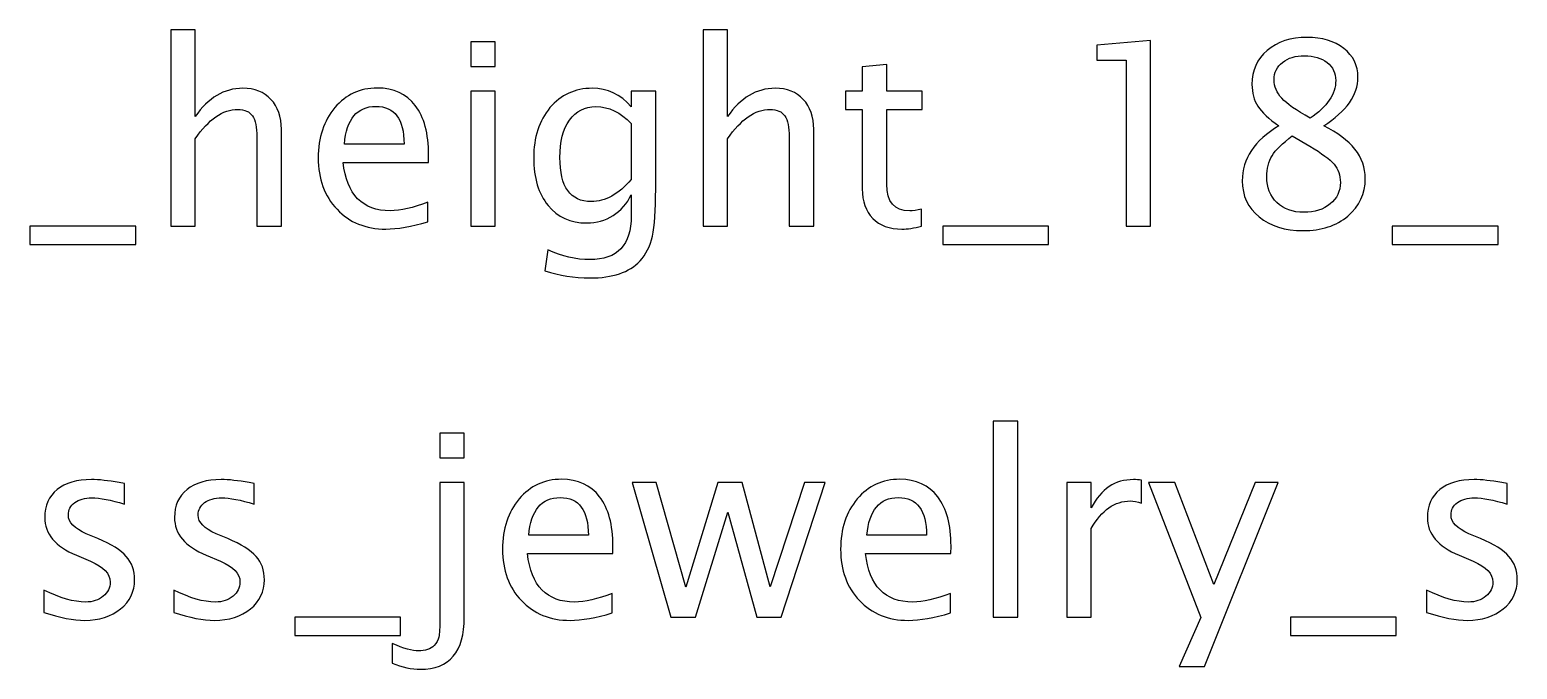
# Model space of a CAD drawing. Header units: centimetres. Extents: x -29.5 to 29.3, y -24.7 to 29.8.
# Drawn here: x -12.499 to -7.553, y 13.197 to 15.323 of the extents above; entities that cross this region are included whole.
import ezdxf

# ---------------------------------------------------------------- set-up
doc = ezdxf.new("R2010")
doc.units = ezdxf.units.CM
doc.header["$MEASUREMENT"] = 0
doc.layers.add('Layer 1', color=7, linetype='Continuous')

msp = doc.modelspace()

# ---------------------------------------------------------------- linework, layer by layer
at = {"layer": 'Layer 1'}
for points, knots in [([(-12.02951, 14.67044), (-12.02951, 14.67044), (-12.02951, 15.32322), (-12.02951, 15.32322), (-12.02951, 15.32322), (-12.02951, 15.32322), (-11.94823, 15.32322), (-11.94823, 15.32322), (-11.94823, 15.32322), (-11.94823, 15.32322), (-11.94823, 15.03437), (-11.94823, 15.03437), (-11.94823, 15.03437), (-11.90519, 15.09716), (-11.85241, 15.12849), (-11.79004, 15.12849), (-11.79004, 15.12849), (-11.75081, 15.12849), (-11.71963, 15.11621), (-11.69663, 15.09152), (-11.69663, 15.09152), (-11.67363, 15.06696), (-11.66205, 15.0338), (-11.66205, 14.99232), (-11.66205, 14.99232), (-11.66205, 14.99232), (-11.66205, 14.67044), (-11.66205, 14.67044), (-11.66205, 14.67044), (-11.66205, 14.67044), (-11.74334, 14.67044), (-11.74334, 14.67044), (-11.74334, 14.67044), (-11.74334, 14.67044), (-11.74334, 14.96579), (-11.74334, 14.96579), (-11.74334, 14.96579), (-11.74334, 14.99909), (-11.74827, 15.0228), (-11.75801, 15.03691), (-11.75801, 15.03691), (-11.76789, 15.05116), (-11.78412, 15.05821), (-11.80684, 15.05821), (-11.80684, 15.05821), (-11.85679, 15.05821), (-11.90392, 15.02562), (-11.94823, 14.96042), (-11.94823, 14.96042), (-11.94823, 14.96042), (-11.94823, 14.67044), (-11.94823, 14.67044), (-11.94823, 14.67044), (-11.94823, 14.67044), (-12.02951, 14.67044), (-12.02951, 14.67044)], [0, 0, 0, 0, 0.0666667, 0.0666667, 0.0666667, 0.0666667, 0.1333333, 0.1333333, 0.1333333, 0.1333333, 0.2, 0.2, 0.2, 0.2, 0.2666667, 0.2666667, 0.2666667, 0.2666667, 0.3333333, 0.3333333, 0.3333333, 0.3333333, 0.4, 0.4, 0.4, 0.4, 0.4666667, 0.4666667, 0.4666667, 0.4666667, 0.5333333, 0.5333333, 0.5333333, 0.5333333, 0.6, 0.6, 0.6, 0.6, 0.6666667, 0.6666667, 0.6666667, 0.6666667, 0.7333333, 0.7333333, 0.7333333, 0.7333333, 0.8, 0.8, 0.8, 0.8, 0.8666667, 0.8666667, 0.8666667, 0.8666667, 1, 1, 1, 1]), ([(-11.03227, 15.2013), (-11.03227, 15.2013), (-11.03227, 15.28258), (-11.03227, 15.28258), (-11.03227, 15.28258), (-11.03227, 15.28258), (-10.95099, 15.28258), (-10.95099, 15.28258), (-10.95099, 15.28258), (-10.95099, 15.28258), (-10.95099, 15.2013), (-10.95099, 15.2013), (-10.95099, 15.2013), (-10.95099, 15.2013), (-11.03227, 15.2013), (-11.03227, 15.2013)], [0, 0, 0, 0, 0.2, 0.2, 0.2, 0.2, 0.4, 0.4, 0.4, 0.4, 0.6, 0.6, 0.6, 0.6, 1, 1, 1, 1]), ([(-10.25968, 14.67044), (-10.25968, 14.67044), (-10.25968, 15.32322), (-10.25968, 15.32322), (-10.25968, 15.32322), (-10.25968, 15.32322), (-10.1784, 15.32322), (-10.1784, 15.32322), (-10.1784, 15.32322), (-10.1784, 15.32322), (-10.1784, 15.03437), (-10.1784, 15.03437), (-10.1784, 15.03437), (-10.13536, 15.09716), (-10.08258, 15.12849), (-10.02021, 15.12849), (-10.02021, 15.12849), (-9.98098, 15.12849), (-9.9498, 15.11621), (-9.9268, 15.09152), (-9.9268, 15.09152), (-9.9038, 15.06696), (-9.89222, 15.0338), (-9.89222, 14.99232), (-9.89222, 14.99232), (-9.89222, 14.99232), (-9.89222, 14.67044), (-9.89222, 14.67044), (-9.89222, 14.67044), (-9.89222, 14.67044), (-9.97351, 14.67044), (-9.97351, 14.67044), (-9.97351, 14.67044), (-9.97351, 14.67044), (-9.97351, 14.96579), (-9.97351, 14.96579), (-9.97351, 14.96579), (-9.97351, 14.99909), (-9.97844, 15.0228), (-9.98818, 15.03691), (-9.98818, 15.03691), (-9.99806, 15.05116), (-10.01429, 15.05821), (-10.03701, 15.05821), (-10.03701, 15.05821), (-10.08696, 15.05821), (-10.13409, 15.02562), (-10.1784, 14.96042), (-10.1784, 14.96042), (-10.1784, 14.96042), (-10.1784, 14.67044), (-10.1784, 14.67044), (-10.1784, 14.67044), (-10.1784, 14.67044), (-10.25968, 14.67044), (-10.25968, 14.67044)], [0, 0, 0, 0, 0.0666667, 0.0666667, 0.0666667, 0.0666667, 0.1333333, 0.1333333, 0.1333333, 0.1333333, 0.2, 0.2, 0.2, 0.2, 0.2666667, 0.2666667, 0.2666667, 0.2666667, 0.3333333, 0.3333333, 0.3333333, 0.3333333, 0.4, 0.4, 0.4, 0.4, 0.4666667, 0.4666667, 0.4666667, 0.4666667, 0.5333333, 0.5333333, 0.5333333, 0.5333333, 0.6, 0.6, 0.6, 0.6, 0.6666667, 0.6666667, 0.6666667, 0.6666667, 0.7333333, 0.7333333, 0.7333333, 0.7333333, 0.8, 0.8, 0.8, 0.8, 0.8666667, 0.8666667, 0.8666667, 0.8666667, 1, 1, 1, 1]), ([(-8.85364, 14.67044), (-8.85364, 14.67044), (-8.85364, 15.22162), (-8.85364, 15.22162), (-8.85364, 15.22162), (-8.85364, 15.22162), (-8.95101, 15.22162), (-8.95101, 15.22162), (-8.95101, 15.22162), (-8.95101, 15.22162), (-8.95101, 15.27242), (-8.95101, 15.27242), (-8.95101, 15.27242), (-8.95101, 15.27242), (-8.77236, 15.28766), (-8.77236, 15.28766), (-8.77236, 15.28766), (-8.77236, 15.28766), (-8.77236, 14.67044), (-8.77236, 14.67044), (-8.77236, 14.67044), (-8.77236, 14.67044), (-8.85364, 14.67044), (-8.85364, 14.67044)], [0, 0, 0, 0, 0.1428571, 0.1428571, 0.1428571, 0.1428571, 0.2857143, 0.2857143, 0.2857143, 0.2857143, 0.4285714, 0.4285714, 0.4285714, 0.4285714, 0.5714286, 0.5714286, 0.5714286, 0.5714286, 0.7142857, 0.7142857, 0.7142857, 0.7142857, 1, 1, 1, 1]), ([(-8.34536, 15.0036), (-8.37894, 15.02703), (-8.40237, 15.04876), (-8.41549, 15.06894), (-8.41549, 15.06894), (-8.42861, 15.08898), (-8.4351, 15.11325), (-8.4351, 15.14161), (-8.4351, 15.14161), (-8.4351, 15.1879), (-8.41817, 15.22557), (-8.38444, 15.2545), (-8.38444, 15.2545), (-8.35058, 15.28343), (-8.30641, 15.29782), (-8.25194, 15.29782), (-8.25194, 15.29782), (-8.2017, 15.29782), (-8.16092, 15.28555), (-8.12974, 15.26099), (-8.12974, 15.26099), (-8.09855, 15.23658), (-8.08289, 15.20469), (-8.08289, 15.1656), (-8.08289, 15.1656), (-8.08289, 15.10633), (-8.12085, 15.05229), (-8.19662, 15.0036), (-8.19662, 15.0036), (-8.10448, 14.95845), (-8.05833, 14.90017), (-8.05833, 14.82877), (-8.05833, 14.82877), (-8.05833, 14.77783), (-8.07767, 14.7362), (-8.11619, 14.70374), (-8.11619, 14.70374), (-8.15471, 14.67143), (-8.20424, 14.6552), (-8.26492, 14.6552), (-8.26492, 14.6552), (-8.32546, 14.6552), (-8.37428, 14.67044), (-8.41154, 14.70092), (-8.41154, 14.70092), (-8.44865, 14.73126), (-8.46728, 14.77133), (-8.46728, 14.82087), (-8.46728, 14.82087), (-8.46728, 14.89424), (-8.42664, 14.95506), (-8.34536, 15.0036)], [0, 0, 0, 0, 0.0714286, 0.0714286, 0.0714286, 0.0714286, 0.1428571, 0.1428571, 0.1428571, 0.1428571, 0.2142857, 0.2142857, 0.2142857, 0.2142857, 0.2857143, 0.2857143, 0.2857143, 0.2857143, 0.3571429, 0.3571429, 0.3571429, 0.3571429, 0.4285714, 0.4285714, 0.4285714, 0.4285714, 0.5, 0.5, 0.5, 0.5, 0.5714286, 0.5714286, 0.5714286, 0.5714286, 0.6428571, 0.6428571, 0.6428571, 0.6428571, 0.7142857, 0.7142857, 0.7142857, 0.7142857, 0.7857143, 0.7857143, 0.7857143, 0.7857143, 0.8571429, 0.8571429, 0.8571429, 0.8571429, 1, 1, 1, 1]), ([(-8.24206, 15.02915), (-8.18505, 15.06682), (-8.15655, 15.10859), (-8.15655, 15.15474), (-8.15655, 15.15474), (-8.15655, 15.17943), (-8.16614, 15.19919), (-8.18519, 15.21428), (-8.18519, 15.21428), (-8.20439, 15.22938), (-8.22936, 15.23686), (-8.26027, 15.23686), (-8.26027, 15.23686), (-8.29018, 15.23686), (-8.31459, 15.22952), (-8.33336, 15.21471), (-8.33336, 15.21471), (-8.35213, 15.19989), (-8.36144, 15.18084), (-8.36144, 15.15728), (-8.36144, 15.15728), (-8.36144, 15.13442), (-8.35298, 15.11381), (-8.33604, 15.09547), (-8.33604, 15.09547), (-8.31911, 15.07726), (-8.28778, 15.05511), (-8.24206, 15.02915)], [0, 0, 0, 0, 0.125, 0.125, 0.125, 0.125, 0.25, 0.25, 0.25, 0.25, 0.375, 0.375, 0.375, 0.375, 0.5, 0.5, 0.5, 0.5, 0.625, 0.625, 0.625, 0.625, 0.75, 0.75, 0.75, 0.75, 1, 1, 1, 1]), ([(-9.53352, 14.67058), (-9.55864, 14.66367), (-9.58051, 14.66028), (-9.59899, 14.66028), (-9.59899, 14.66028), (-9.64048, 14.66028), (-9.6728, 14.67213), (-9.69594, 14.69584), (-9.69594, 14.69584), (-9.71922, 14.71955), (-9.73079, 14.75243), (-9.73079, 14.79462), (-9.73079, 14.79462), (-9.73079, 14.79462), (-9.73079, 15.05821), (-9.73079, 15.05821), (-9.73079, 15.05821), (-9.73079, 15.05821), (-9.78696, 15.05821), (-9.78696, 15.05821), (-9.78696, 15.05821), (-9.78696, 15.05821), (-9.78696, 15.11918), (-9.78696, 15.11918), (-9.78696, 15.11918), (-9.78696, 15.11918), (-9.73079, 15.11918), (-9.73079, 15.11918), (-9.73079, 15.11918), (-9.73079, 15.11918), (-9.73079, 15.20031), (-9.73079, 15.20031), (-9.73079, 15.20031), (-9.73079, 15.20031), (-9.64951, 15.20808), (-9.64951, 15.20808), (-9.64951, 15.20808), (-9.64951, 15.20808), (-9.64951, 15.11918), (-9.64951, 15.11918), (-9.64951, 15.11918), (-9.64951, 15.11918), (-9.53183, 15.11918), (-9.53183, 15.11918), (-9.53183, 15.11918), (-9.53183, 15.11918), (-9.53183, 15.05821), (-9.53183, 15.05821), (-9.53183, 15.05821), (-9.53183, 15.05821), (-9.64951, 15.05821), (-9.64951, 15.05821), (-9.64951, 15.05821), (-9.64951, 15.05821), (-9.64951, 14.80929), (-9.64951, 14.80929), (-9.64951, 14.80929), (-9.64951, 14.75059), (-9.62397, 14.72124), (-9.57303, 14.72124), (-9.57303, 14.72124), (-9.56216, 14.72124), (-9.54904, 14.72307), (-9.53352, 14.7266), (-9.53352, 14.7266), (-9.53352, 14.7266), (-9.53352, 14.67058), (-9.53352, 14.67058)], [0, 0, 0, 0, 0.0555556, 0.0555556, 0.0555556, 0.0555556, 0.1111111, 0.1111111, 0.1111111, 0.1111111, 0.1666667, 0.1666667, 0.1666667, 0.1666667, 0.2222222, 0.2222222, 0.2222222, 0.2222222, 0.2777778, 0.2777778, 0.2777778, 0.2777778, 0.3333333, 0.3333333, 0.3333333, 0.3333333, 0.3888889, 0.3888889, 0.3888889, 0.3888889, 0.4444444, 0.4444444, 0.4444444, 0.4444444, 0.5, 0.5, 0.5, 0.5, 0.5555556, 0.5555556, 0.5555556, 0.5555556, 0.6111111, 0.6111111, 0.6111111, 0.6111111, 0.6666667, 0.6666667, 0.6666667, 0.6666667, 0.7222222, 0.7222222, 0.7222222, 0.7222222, 0.7777778, 0.7777778, 0.7777778, 0.7777778, 0.8333333, 0.8333333, 0.8333333, 0.8333333, 0.8888889, 0.8888889, 0.8888889, 0.8888889, 1, 1, 1, 1]), ([(-11.17466, 14.68483), (-11.22927, 14.66846), (-11.27597, 14.66028), (-11.31492, 14.66028), (-11.31492, 14.66028), (-11.38138, 14.66028), (-11.43543, 14.68229), (-11.47706, 14.72618), (-11.47706, 14.72618), (-11.51869, 14.77006), (-11.53957, 14.82693), (-11.53957, 14.89692), (-11.53957, 14.89692), (-11.53957, 14.9648), (-11.52123, 15.02054), (-11.4844, 15.06414), (-11.4844, 15.06414), (-11.44757, 15.1076), (-11.40043, 15.12934), (-11.343, 15.12934), (-11.343, 15.12934), (-11.28867, 15.12934), (-11.24662, 15.11), (-11.21699, 15.07134), (-11.21699, 15.07134), (-11.18736, 15.03267), (-11.17254, 14.97792), (-11.17254, 14.90694), (-11.17254, 14.90694), (-11.17254, 14.90694), (-11.17296, 14.88211), (-11.17296, 14.88211), (-11.17296, 14.88211), (-11.17296, 14.88211), (-11.4566, 14.88211), (-11.4566, 14.88211), (-11.4566, 14.88211), (-11.44474, 14.77486), (-11.39239, 14.72124), (-11.29968, 14.72124), (-11.29968, 14.72124), (-11.26567, 14.72124), (-11.22404, 14.73084), (-11.17466, 14.75003), (-11.17466, 14.75003), (-11.17466, 14.75003), (-11.17466, 14.68483), (-11.17466, 14.68483)], [0, 0, 0, 0, 0.0769231, 0.0769231, 0.0769231, 0.0769231, 0.1538462, 0.1538462, 0.1538462, 0.1538462, 0.2307692, 0.2307692, 0.2307692, 0.2307692, 0.3076923, 0.3076923, 0.3076923, 0.3076923, 0.3846154, 0.3846154, 0.3846154, 0.3846154, 0.4615385, 0.4615385, 0.4615385, 0.4615385, 0.5384615, 0.5384615, 0.5384615, 0.5384615, 0.6153846, 0.6153846, 0.6153846, 0.6153846, 0.6923077, 0.6923077, 0.6923077, 0.6923077, 0.7692308, 0.7692308, 0.7692308, 0.7692308, 0.8461538, 0.8461538, 0.8461538, 0.8461538, 1, 1, 1, 1]), ([(-11.03227, 14.67044), (-11.03227, 14.67044), (-11.03227, 15.11918), (-11.03227, 15.11918), (-11.03227, 15.11918), (-11.03227, 15.11918), (-10.95099, 15.11918), (-10.95099, 15.11918), (-10.95099, 15.11918), (-10.95099, 15.11918), (-10.95099, 14.67044), (-10.95099, 14.67044), (-10.95099, 14.67044), (-10.95099, 14.67044), (-11.03227, 14.67044), (-11.03227, 14.67044)], [0, 0, 0, 0, 0.2, 0.2, 0.2, 0.2, 0.4, 0.4, 0.4, 0.4, 0.6, 0.6, 0.6, 0.6, 1, 1, 1, 1]), ([(-10.78589, 14.52143), (-10.78589, 14.52143), (-10.77629, 14.5917), (-10.77629, 14.5917), (-10.77629, 14.5917), (-10.72916, 14.56969), (-10.68245, 14.55868), (-10.63631, 14.55868), (-10.63631, 14.55868), (-10.54473, 14.55868), (-10.49887, 14.60722), (-10.49887, 14.70417), (-10.49887, 14.70417), (-10.49887, 14.70417), (-10.49887, 14.77472), (-10.49887, 14.77472), (-10.49887, 14.77472), (-10.51298, 14.74495), (-10.53301, 14.72195), (-10.55912, 14.70544), (-10.55912, 14.70544), (-10.58523, 14.68893), (-10.61429, 14.6806), (-10.64633, 14.6806), (-10.64633, 14.6806), (-10.70065, 14.6806), (-10.74369, 14.70007), (-10.77544, 14.73902), (-10.77544, 14.73902), (-10.80719, 14.77797), (-10.82314, 14.83074), (-10.82314, 14.89735), (-10.82314, 14.89735), (-10.82314, 14.9655), (-10.80508, 15.0211), (-10.76895, 15.06414), (-10.76895, 15.06414), (-10.73269, 15.10704), (-10.68598, 15.12849), (-10.62855, 15.12849), (-10.62855, 15.12849), (-10.57831, 15.12849), (-10.53499, 15.10817), (-10.49887, 15.06739), (-10.49887, 15.06739), (-10.49887, 15.06739), (-10.49887, 15.11918), (-10.49887, 15.11918), (-10.49887, 15.11918), (-10.49887, 15.11918), (-10.41758, 15.11918), (-10.41758, 15.11918), (-10.41758, 15.11918), (-10.41758, 15.11918), (-10.41758, 14.79292), (-10.41758, 14.79292), (-10.41758, 14.79292), (-10.41758, 14.72279), (-10.42125, 14.67086), (-10.42859, 14.63714), (-10.42859, 14.63714), (-10.43579, 14.60341), (-10.44962, 14.57575), (-10.46966, 14.55431), (-10.46966, 14.55431), (-10.50522, 14.51663), (-10.56081, 14.49772), (-10.63631, 14.49772), (-10.63631, 14.49772), (-10.6881, 14.49772), (-10.73791, 14.50562), (-10.78589, 14.52143)], [0, 0, 0, 0, 0.0526316, 0.0526316, 0.0526316, 0.0526316, 0.1052632, 0.1052632, 0.1052632, 0.1052632, 0.1578947, 0.1578947, 0.1578947, 0.1578947, 0.2105263, 0.2105263, 0.2105263, 0.2105263, 0.2631579, 0.2631579, 0.2631579, 0.2631579, 0.3157895, 0.3157895, 0.3157895, 0.3157895, 0.3684211, 0.3684211, 0.3684211, 0.3684211, 0.4210526, 0.4210526, 0.4210526, 0.4210526, 0.4736842, 0.4736842, 0.4736842, 0.4736842, 0.5263158, 0.5263158, 0.5263158, 0.5263158, 0.5789474, 0.5789474, 0.5789474, 0.5789474, 0.6315789, 0.6315789, 0.6315789, 0.6315789, 0.6842105, 0.6842105, 0.6842105, 0.6842105, 0.7368421, 0.7368421, 0.7368421, 0.7368421, 0.7894737, 0.7894737, 0.7894737, 0.7894737, 0.8421053, 0.8421053, 0.8421053, 0.8421053, 0.8947368, 0.8947368, 0.8947368, 0.8947368, 1, 1, 1, 1]), ([(-11.45236, 14.94307), (-11.45236, 14.94307), (-11.25424, 14.94307), (-11.25424, 14.94307), (-11.25424, 14.94307), (-11.25424, 15.02661), (-11.28543, 15.06837), (-11.34766, 15.06837), (-11.34766, 15.06837), (-11.41031, 15.06837), (-11.44517, 15.02661), (-11.45236, 14.94307)], [0, 0, 0, 0, 0.25, 0.25, 0.25, 0.25, 0.5, 0.5, 0.5, 0.5, 1, 1, 1, 1]), ([(-10.49887, 14.82566), (-10.49887, 14.82566), (-10.49887, 15.01179), (-10.49887, 15.01179), (-10.49887, 15.01179), (-10.53471, 15.0489), (-10.5738, 15.06753), (-10.61599, 15.06753), (-10.61599, 15.06753), (-10.65352, 15.06753), (-10.68287, 15.05257), (-10.70404, 15.02251), (-10.70404, 15.02251), (-10.72535, 14.9926), (-10.73593, 14.95097), (-10.73593, 14.89791), (-10.73593, 14.89791), (-10.73593, 14.8004), (-10.70136, 14.75172), (-10.63207, 14.75172), (-10.63207, 14.75172), (-10.58494, 14.75172), (-10.54049, 14.77641), (-10.49887, 14.82566)], [0, 0, 0, 0, 0.1428571, 0.1428571, 0.1428571, 0.1428571, 0.2857143, 0.2857143, 0.2857143, 0.2857143, 0.4285714, 0.4285714, 0.4285714, 0.4285714, 0.5714286, 0.5714286, 0.5714286, 0.5714286, 0.7142857, 0.7142857, 0.7142857, 0.7142857, 1, 1, 1, 1]), ([(-8.30105, 14.97058), (-8.33407, 14.94518), (-8.3565, 14.92303), (-8.36836, 14.90412), (-8.36836, 14.90412), (-8.38007, 14.88521), (-8.386, 14.86179), (-8.386, 14.83357), (-8.386, 14.83357), (-8.386, 14.79857), (-8.37471, 14.77021), (-8.35199, 14.74862), (-8.35199, 14.74862), (-8.32927, 14.72703), (-8.29949, 14.71616), (-8.26238, 14.71616), (-8.26238, 14.71616), (-8.22668, 14.71616), (-8.19761, 14.72533), (-8.17518, 14.74382), (-8.17518, 14.74382), (-8.1526, 14.7623), (-8.14131, 14.78629), (-8.14131, 14.81579), (-8.14131, 14.81579), (-8.14131, 14.83949), (-8.14822, 14.85967), (-8.16219, 14.87604), (-8.16219, 14.87604), (-8.17616, 14.89241), (-8.20312, 14.91245), (-8.24305, 14.93615), (-8.24305, 14.93615), (-8.24305, 14.93615), (-8.30105, 14.97058), (-8.30105, 14.97058)], [0, 0, 0, 0, 0.1, 0.1, 0.1, 0.1, 0.2, 0.2, 0.2, 0.2, 0.3, 0.3, 0.3, 0.3, 0.4, 0.4, 0.4, 0.4, 0.5, 0.5, 0.5, 0.5, 0.6, 0.6, 0.6, 0.6, 0.7, 0.7, 0.7, 0.7, 0.8, 0.8, 0.8, 0.8, 1, 1, 1, 1]), ([(-12.49857, 14.60948), (-12.49857, 14.60948), (-12.49857, 14.67044), (-12.49857, 14.67044), (-12.49857, 14.67044), (-12.49857, 14.67044), (-12.14636, 14.67044), (-12.14636, 14.67044), (-12.14636, 14.67044), (-12.14636, 14.67044), (-12.14636, 14.60948), (-12.14636, 14.60948), (-12.14636, 14.60948), (-12.14636, 14.60948), (-12.49857, 14.60948), (-12.49857, 14.60948)], [0, 0, 0, 0, 0.2, 0.2, 0.2, 0.2, 0.4, 0.4, 0.4, 0.4, 0.6, 0.6, 0.6, 0.6, 1, 1, 1, 1]), ([(-9.46325, 14.60948), (-9.46325, 14.60948), (-9.46325, 14.67044), (-9.46325, 14.67044), (-9.46325, 14.67044), (-9.46325, 14.67044), (-9.11104, 14.67044), (-9.11104, 14.67044), (-9.11104, 14.67044), (-9.11104, 14.67044), (-9.11104, 14.60948), (-9.11104, 14.60948), (-9.11104, 14.60948), (-9.11104, 14.60948), (-9.46325, 14.60948), (-9.46325, 14.60948)], [0, 0, 0, 0, 0.2, 0.2, 0.2, 0.2, 0.4, 0.4, 0.4, 0.4, 0.6, 0.6, 0.6, 0.6, 1, 1, 1, 1]), ([(-7.96915, 14.60948), (-7.96915, 14.60948), (-7.96915, 14.67044), (-7.96915, 14.67044), (-7.96915, 14.67044), (-7.96915, 14.67044), (-7.61694, 14.67044), (-7.61694, 14.67044), (-7.61694, 14.67044), (-7.61694, 14.67044), (-7.61694, 14.60948), (-7.61694, 14.60948), (-7.61694, 14.60948), (-7.61694, 14.60948), (-7.96915, 14.60948), (-7.96915, 14.60948)], [0, 0, 0, 0, 0.2, 0.2, 0.2, 0.2, 0.4, 0.4, 0.4, 0.4, 0.6, 0.6, 0.6, 0.6, 1, 1, 1, 1]), ([(-9.29533, 13.3694), (-9.29533, 13.3694), (-9.29533, 14.02218), (-9.29533, 14.02218), (-9.29533, 14.02218), (-9.29533, 14.02218), (-9.21405, 14.02218), (-9.21405, 14.02218), (-9.21405, 14.02218), (-9.21405, 14.02218), (-9.21405, 13.3694), (-9.21405, 13.3694), (-9.21405, 13.3694), (-9.21405, 13.3694), (-9.29533, 13.3694), (-9.29533, 13.3694)], [0, 0, 0, 0, 0.2, 0.2, 0.2, 0.2, 0.4, 0.4, 0.4, 0.4, 0.6, 0.6, 0.6, 0.6, 1, 1, 1, 1]), ([(-11.13515, 13.90026), (-11.13515, 13.90026), (-11.13515, 13.98154), (-11.13515, 13.98154), (-11.13515, 13.98154), (-11.13515, 13.98154), (-11.05387, 13.98154), (-11.05387, 13.98154), (-11.05387, 13.98154), (-11.05387, 13.98154), (-11.05387, 13.90026), (-11.05387, 13.90026), (-11.05387, 13.90026), (-11.05387, 13.90026), (-11.13515, 13.90026), (-11.13515, 13.90026)], [0, 0, 0, 0, 0.2, 0.2, 0.2, 0.2, 0.4, 0.4, 0.4, 0.4, 0.6, 0.6, 0.6, 0.6, 1, 1, 1, 1]), ([(-12.45145, 13.38549), (-12.45145, 13.38549), (-12.45145, 13.45999), (-12.45145, 13.45999), (-12.45145, 13.45999), (-12.39825, 13.43346), (-12.3521, 13.4202), (-12.31273, 13.4202), (-12.31273, 13.4202), (-12.28931, 13.4202), (-12.26984, 13.42655), (-12.25445, 13.43925), (-12.25445, 13.43925), (-12.23907, 13.45181), (-12.23131, 13.46761), (-12.23131, 13.48666), (-12.23131, 13.48666), (-12.23131, 13.51446), (-12.2529, 13.53746), (-12.29608, 13.55567), (-12.29608, 13.55567), (-12.29608, 13.55567), (-12.34364, 13.57585), (-12.34364, 13.57585), (-12.34364, 13.57585), (-12.41377, 13.60492), (-12.44891, 13.64697), (-12.44891, 13.70158), (-12.44891, 13.70158), (-12.44891, 13.74066), (-12.43508, 13.77143), (-12.40742, 13.79386), (-12.40742, 13.79386), (-12.37976, 13.8163), (-12.3418, 13.82745), (-12.29368, 13.82745), (-12.29368, 13.82745), (-12.26871, 13.82745), (-12.23766, 13.82406), (-12.20083, 13.81715), (-12.20083, 13.81715), (-12.20083, 13.81715), (-12.1839, 13.8139), (-12.1839, 13.8139), (-12.1839, 13.8139), (-12.1839, 13.8139), (-12.1839, 13.74617), (-12.1839, 13.74617), (-12.1839, 13.74617), (-12.2292, 13.75971), (-12.26532, 13.76649), (-12.29227, 13.76649), (-12.29227, 13.76649), (-12.31598, 13.76649), (-12.33475, 13.76127), (-12.349, 13.75097), (-12.349, 13.75097), (-12.36311, 13.74066), (-12.37017, 13.72684), (-12.37017, 13.70948), (-12.37017, 13.70948), (-12.37017, 13.68507), (-12.35041, 13.66432), (-12.31076, 13.64753), (-12.31076, 13.64753), (-12.31076, 13.64753), (-12.27167, 13.63102), (-12.27167, 13.63102), (-12.27167, 13.63102), (-12.22736, 13.61239), (-12.19603, 13.59264), (-12.17769, 13.5719), (-12.17769, 13.5719), (-12.1592, 13.55115), (-12.15003, 13.52519), (-12.15003, 13.49414), (-12.15003, 13.49414), (-12.15003, 13.45477), (-12.16555, 13.42246), (-12.19674, 13.3972), (-12.19674, 13.3972), (-12.22778, 13.37194), (-12.26758, 13.35924), (-12.31598, 13.35924), (-12.31598, 13.35924), (-12.35323, 13.35924), (-12.39825, 13.36799), (-12.45145, 13.38549)], [0, 0, 0, 0, 0.0434783, 0.0434783, 0.0434783, 0.0434783, 0.0869565, 0.0869565, 0.0869565, 0.0869565, 0.1304348, 0.1304348, 0.1304348, 0.1304348, 0.173913, 0.173913, 0.173913, 0.173913, 0.2173913, 0.2173913, 0.2173913, 0.2173913, 0.2608696, 0.2608696, 0.2608696, 0.2608696, 0.3043478, 0.3043478, 0.3043478, 0.3043478, 0.3478261, 0.3478261, 0.3478261, 0.3478261, 0.3913043, 0.3913043, 0.3913043, 0.3913043, 0.4347826, 0.4347826, 0.4347826, 0.4347826, 0.4782609, 0.4782609, 0.4782609, 0.4782609, 0.5217391, 0.5217391, 0.5217391, 0.5217391, 0.5652174, 0.5652174, 0.5652174, 0.5652174, 0.6086957, 0.6086957, 0.6086957, 0.6086957, 0.6521739, 0.6521739, 0.6521739, 0.6521739, 0.6956522, 0.6956522, 0.6956522, 0.6956522, 0.7391304, 0.7391304, 0.7391304, 0.7391304, 0.7826087, 0.7826087, 0.7826087, 0.7826087, 0.826087, 0.826087, 0.826087, 0.826087, 0.8695652, 0.8695652, 0.8695652, 0.8695652, 0.9130435, 0.9130435, 0.9130435, 0.9130435, 1, 1, 1, 1]), ([(-12.01979, 13.38549), (-12.01979, 13.38549), (-12.01979, 13.45999), (-12.01979, 13.45999), (-12.01979, 13.45999), (-11.96659, 13.43346), (-11.92044, 13.4202), (-11.88107, 13.4202), (-11.88107, 13.4202), (-11.85765, 13.4202), (-11.83818, 13.42655), (-11.82279, 13.43925), (-11.82279, 13.43925), (-11.80741, 13.45181), (-11.79965, 13.46761), (-11.79965, 13.48666), (-11.79965, 13.48666), (-11.79965, 13.51446), (-11.82124, 13.53746), (-11.86442, 13.55567), (-11.86442, 13.55567), (-11.86442, 13.55567), (-11.91198, 13.57585), (-11.91198, 13.57585), (-11.91198, 13.57585), (-11.98211, 13.60492), (-12.01725, 13.64697), (-12.01725, 13.70158), (-12.01725, 13.70158), (-12.01725, 13.74066), (-12.00342, 13.77143), (-11.97576, 13.79386), (-11.97576, 13.79386), (-11.9481, 13.8163), (-11.91014, 13.82745), (-11.86202, 13.82745), (-11.86202, 13.82745), (-11.83705, 13.82745), (-11.806, 13.82406), (-11.76917, 13.81715), (-11.76917, 13.81715), (-11.76917, 13.81715), (-11.75224, 13.8139), (-11.75224, 13.8139), (-11.75224, 13.8139), (-11.75224, 13.8139), (-11.75224, 13.74617), (-11.75224, 13.74617), (-11.75224, 13.74617), (-11.79754, 13.75971), (-11.83366, 13.76649), (-11.86061, 13.76649), (-11.86061, 13.76649), (-11.88432, 13.76649), (-11.90309, 13.76127), (-11.91734, 13.75097), (-11.91734, 13.75097), (-11.93145, 13.74066), (-11.93851, 13.72684), (-11.93851, 13.70948), (-11.93851, 13.70948), (-11.93851, 13.68507), (-11.91875, 13.66432), (-11.8791, 13.64753), (-11.8791, 13.64753), (-11.8791, 13.64753), (-11.84001, 13.63102), (-11.84001, 13.63102), (-11.84001, 13.63102), (-11.7957, 13.61239), (-11.76437, 13.59264), (-11.74603, 13.5719), (-11.74603, 13.5719), (-11.72754, 13.55115), (-11.71837, 13.52519), (-11.71837, 13.49414), (-11.71837, 13.49414), (-11.71837, 13.45477), (-11.73389, 13.42246), (-11.76508, 13.3972), (-11.76508, 13.3972), (-11.79612, 13.37194), (-11.83592, 13.35924), (-11.88432, 13.35924), (-11.88432, 13.35924), (-11.92157, 13.35924), (-11.96659, 13.36799), (-12.01979, 13.38549)], [0, 0, 0, 0, 0.0434783, 0.0434783, 0.0434783, 0.0434783, 0.0869565, 0.0869565, 0.0869565, 0.0869565, 0.1304348, 0.1304348, 0.1304348, 0.1304348, 0.173913, 0.173913, 0.173913, 0.173913, 0.2173913, 0.2173913, 0.2173913, 0.2173913, 0.2608696, 0.2608696, 0.2608696, 0.2608696, 0.3043478, 0.3043478, 0.3043478, 0.3043478, 0.3478261, 0.3478261, 0.3478261, 0.3478261, 0.3913043, 0.3913043, 0.3913043, 0.3913043, 0.4347826, 0.4347826, 0.4347826, 0.4347826, 0.4782609, 0.4782609, 0.4782609, 0.4782609, 0.5217391, 0.5217391, 0.5217391, 0.5217391, 0.5652174, 0.5652174, 0.5652174, 0.5652174, 0.6086957, 0.6086957, 0.6086957, 0.6086957, 0.6521739, 0.6521739, 0.6521739, 0.6521739, 0.6956522, 0.6956522, 0.6956522, 0.6956522, 0.7391304, 0.7391304, 0.7391304, 0.7391304, 0.7826087, 0.7826087, 0.7826087, 0.7826087, 0.826087, 0.826087, 0.826087, 0.826087, 0.8695652, 0.8695652, 0.8695652, 0.8695652, 0.9130435, 0.9130435, 0.9130435, 0.9130435, 1, 1, 1, 1]), ([(-11.29348, 13.217), (-11.29348, 13.217), (-11.29348, 13.28219), (-11.29348, 13.28219), (-11.29348, 13.28219), (-11.25538, 13.26582), (-11.22631, 13.25764), (-11.20641, 13.25764), (-11.20641, 13.25764), (-11.18384, 13.25764), (-11.1662, 13.26371), (-11.15378, 13.27584), (-11.15378, 13.27584), (-11.14545, 13.28403), (-11.14037, 13.29348), (-11.13826, 13.30392), (-11.13826, 13.30392), (-11.13614, 13.31437), (-11.13515, 13.33624), (-11.13515, 13.36954), (-11.13515, 13.36954), (-11.13515, 13.36954), (-11.13515, 13.81814), (-11.13515, 13.81814), (-11.13515, 13.81814), (-11.13515, 13.81814), (-11.05387, 13.81814), (-11.05387, 13.81814), (-11.05387, 13.81814), (-11.05387, 13.81814), (-11.05387, 13.36968), (-11.05387, 13.36968), (-11.05387, 13.36968), (-11.05387, 13.25439), (-11.10256, 13.19668), (-11.20006, 13.19668), (-11.20006, 13.19668), (-11.22899, 13.19668), (-11.26018, 13.20345), (-11.29348, 13.217)], [0, 0, 0, 0, 0.0909091, 0.0909091, 0.0909091, 0.0909091, 0.1818182, 0.1818182, 0.1818182, 0.1818182, 0.2727273, 0.2727273, 0.2727273, 0.2727273, 0.3636364, 0.3636364, 0.3636364, 0.3636364, 0.4545455, 0.4545455, 0.4545455, 0.4545455, 0.5454545, 0.5454545, 0.5454545, 0.5454545, 0.6363636, 0.6363636, 0.6363636, 0.6363636, 0.7272727, 0.7272727, 0.7272727, 0.7272727, 0.8181818, 0.8181818, 0.8181818, 0.8181818, 1, 1, 1, 1]), ([(-10.56182, 13.38379), (-10.61643, 13.36742), (-10.66313, 13.35924), (-10.70208, 13.35924), (-10.70208, 13.35924), (-10.76854, 13.35924), (-10.82259, 13.38125), (-10.86422, 13.42514), (-10.86422, 13.42514), (-10.90585, 13.46902), (-10.92673, 13.52589), (-10.92673, 13.59588), (-10.92673, 13.59588), (-10.92673, 13.66376), (-10.90839, 13.7195), (-10.87156, 13.7631), (-10.87156, 13.7631), (-10.83473, 13.80656), (-10.78759, 13.8283), (-10.73016, 13.8283), (-10.73016, 13.8283), (-10.67583, 13.8283), (-10.63378, 13.80896), (-10.60415, 13.7703), (-10.60415, 13.7703), (-10.57452, 13.73163), (-10.5597, 13.67688), (-10.5597, 13.6059), (-10.5597, 13.6059), (-10.5597, 13.6059), (-10.56012, 13.58107), (-10.56012, 13.58107), (-10.56012, 13.58107), (-10.56012, 13.58107), (-10.84376, 13.58107), (-10.84376, 13.58107), (-10.84376, 13.58107), (-10.8319, 13.47382), (-10.77955, 13.4202), (-10.68684, 13.4202), (-10.68684, 13.4202), (-10.65283, 13.4202), (-10.6112, 13.4298), (-10.56182, 13.44899), (-10.56182, 13.44899), (-10.56182, 13.44899), (-10.56182, 13.38379), (-10.56182, 13.38379)], [0, 0, 0, 0, 0.0769231, 0.0769231, 0.0769231, 0.0769231, 0.1538462, 0.1538462, 0.1538462, 0.1538462, 0.2307692, 0.2307692, 0.2307692, 0.2307692, 0.3076923, 0.3076923, 0.3076923, 0.3076923, 0.3846154, 0.3846154, 0.3846154, 0.3846154, 0.4615385, 0.4615385, 0.4615385, 0.4615385, 0.5384615, 0.5384615, 0.5384615, 0.5384615, 0.6153846, 0.6153846, 0.6153846, 0.6153846, 0.6923077, 0.6923077, 0.6923077, 0.6923077, 0.7692308, 0.7692308, 0.7692308, 0.7692308, 0.8461538, 0.8461538, 0.8461538, 0.8461538, 1, 1, 1, 1]), ([(-10.36694, 13.3694), (-10.36694, 13.3694), (-10.49563, 13.81814), (-10.49563, 13.81814), (-10.49563, 13.81814), (-10.49563, 13.81814), (-10.41633, 13.81814), (-10.41633, 13.81814), (-10.41633, 13.81814), (-10.41633, 13.81814), (-10.31769, 13.46973), (-10.31769, 13.46973), (-10.31769, 13.46973), (-10.31769, 13.46973), (-10.21129, 13.81814), (-10.21129, 13.81814), (-10.21129, 13.81814), (-10.21129, 13.81814), (-10.13001, 13.81814), (-10.13001, 13.81814), (-10.13001, 13.81814), (-10.13001, 13.81814), (-10.03645, 13.47029), (-10.03645, 13.47029), (-10.03645, 13.47029), (-10.03645, 13.47029), (-9.92328, 13.81814), (-9.92328, 13.81814), (-9.92328, 13.81814), (-9.92328, 13.81814), (-9.85385, 13.81814), (-9.85385, 13.81814), (-9.85385, 13.81814), (-9.85385, 13.81814), (-10.00033, 13.3694), (-10.00033, 13.3694), (-10.00033, 13.3694), (-10.00033, 13.3694), (-10.08161, 13.3694), (-10.08161, 13.3694), (-10.08161, 13.3694), (-10.08161, 13.3694), (-10.17785, 13.71936), (-10.17785, 13.71936), (-10.17785, 13.71936), (-10.17785, 13.71936), (-10.28566, 13.3694), (-10.28566, 13.3694), (-10.28566, 13.3694), (-10.28566, 13.3694), (-10.36694, 13.3694), (-10.36694, 13.3694)], [0, 0, 0, 0, 0.0714286, 0.0714286, 0.0714286, 0.0714286, 0.1428571, 0.1428571, 0.1428571, 0.1428571, 0.2142857, 0.2142857, 0.2142857, 0.2142857, 0.2857143, 0.2857143, 0.2857143, 0.2857143, 0.3571429, 0.3571429, 0.3571429, 0.3571429, 0.4285714, 0.4285714, 0.4285714, 0.4285714, 0.5, 0.5, 0.5, 0.5, 0.5714286, 0.5714286, 0.5714286, 0.5714286, 0.6428571, 0.6428571, 0.6428571, 0.6428571, 0.7142857, 0.7142857, 0.7142857, 0.7142857, 0.7857143, 0.7857143, 0.7857143, 0.7857143, 0.8571429, 0.8571429, 0.8571429, 0.8571429, 1, 1, 1, 1]), ([(-9.43772, 13.38379), (-9.49233, 13.36742), (-9.53903, 13.35924), (-9.57798, 13.35924), (-9.57798, 13.35924), (-9.64444, 13.35924), (-9.69849, 13.38125), (-9.74012, 13.42514), (-9.74012, 13.42514), (-9.78175, 13.46902), (-9.80263, 13.52589), (-9.80263, 13.59588), (-9.80263, 13.59588), (-9.80263, 13.66376), (-9.78429, 13.7195), (-9.74746, 13.7631), (-9.74746, 13.7631), (-9.71063, 13.80656), (-9.66349, 13.8283), (-9.60606, 13.8283), (-9.60606, 13.8283), (-9.55173, 13.8283), (-9.50968, 13.80896), (-9.48005, 13.7703), (-9.48005, 13.7703), (-9.45042, 13.73163), (-9.4356, 13.67688), (-9.4356, 13.6059), (-9.4356, 13.6059), (-9.4356, 13.6059), (-9.43602, 13.58107), (-9.43602, 13.58107), (-9.43602, 13.58107), (-9.43602, 13.58107), (-9.71966, 13.58107), (-9.71966, 13.58107), (-9.71966, 13.58107), (-9.7078, 13.47382), (-9.65545, 13.4202), (-9.56274, 13.4202), (-9.56274, 13.4202), (-9.52873, 13.4202), (-9.4871, 13.4298), (-9.43772, 13.44899), (-9.43772, 13.44899), (-9.43772, 13.44899), (-9.43772, 13.38379), (-9.43772, 13.38379)], [0, 0, 0, 0, 0.0769231, 0.0769231, 0.0769231, 0.0769231, 0.1538462, 0.1538462, 0.1538462, 0.1538462, 0.2307692, 0.2307692, 0.2307692, 0.2307692, 0.3076923, 0.3076923, 0.3076923, 0.3076923, 0.3846154, 0.3846154, 0.3846154, 0.3846154, 0.4615385, 0.4615385, 0.4615385, 0.4615385, 0.5384615, 0.5384615, 0.5384615, 0.5384615, 0.6153846, 0.6153846, 0.6153846, 0.6153846, 0.6923077, 0.6923077, 0.6923077, 0.6923077, 0.7692308, 0.7692308, 0.7692308, 0.7692308, 0.8461538, 0.8461538, 0.8461538, 0.8461538, 1, 1, 1, 1]), ([(-9.05064, 13.3694), (-9.05064, 13.3694), (-9.05064, 13.81814), (-9.05064, 13.81814), (-9.05064, 13.81814), (-9.05064, 13.81814), (-8.96936, 13.81814), (-8.96936, 13.81814), (-8.96936, 13.81814), (-8.96936, 13.81814), (-8.96936, 13.73333), (-8.96936, 13.73333), (-8.96936, 13.73333), (-8.93704, 13.79612), (-8.8902, 13.82745), (-8.82867, 13.82745), (-8.82867, 13.82745), (-8.82035, 13.82745), (-8.8116, 13.82674), (-8.80257, 13.82533), (-8.80257, 13.82533), (-8.80257, 13.82533), (-8.80257, 13.74927), (-8.80257, 13.74927), (-8.80257, 13.74927), (-8.81668, 13.75393), (-8.82909, 13.75633), (-8.83982, 13.75633), (-8.83982, 13.75633), (-8.89147, 13.75633), (-8.93465, 13.72585), (-8.96936, 13.66475), (-8.96936, 13.66475), (-8.96936, 13.66475), (-8.96936, 13.3694), (-8.96936, 13.3694), (-8.96936, 13.3694), (-8.96936, 13.3694), (-9.05064, 13.3694), (-9.05064, 13.3694)], [0, 0, 0, 0, 0.0909091, 0.0909091, 0.0909091, 0.0909091, 0.1818182, 0.1818182, 0.1818182, 0.1818182, 0.2727273, 0.2727273, 0.2727273, 0.2727273, 0.3636364, 0.3636364, 0.3636364, 0.3636364, 0.4545455, 0.4545455, 0.4545455, 0.4545455, 0.5454545, 0.5454545, 0.5454545, 0.5454545, 0.6363636, 0.6363636, 0.6363636, 0.6363636, 0.7272727, 0.7272727, 0.7272727, 0.7272727, 0.8181818, 0.8181818, 0.8181818, 0.8181818, 1, 1, 1, 1]), ([(-8.67768, 13.20599), (-8.67768, 13.20599), (-8.60487, 13.36884), (-8.60487, 13.36884), (-8.60487, 13.36884), (-8.60487, 13.36884), (-8.77872, 13.81814), (-8.77872, 13.81814), (-8.77872, 13.81814), (-8.77872, 13.81814), (-8.69151, 13.81814), (-8.69151, 13.81814), (-8.69151, 13.81814), (-8.69151, 13.81814), (-8.56225, 13.47834), (-8.56225, 13.47834), (-8.56225, 13.47834), (-8.56225, 13.47834), (-8.42439, 13.81814), (-8.42439, 13.81814), (-8.42439, 13.81814), (-8.42439, 13.81814), (-8.34776, 13.81814), (-8.34776, 13.81814), (-8.34776, 13.81814), (-8.34776, 13.81814), (-8.59301, 13.20599), (-8.59301, 13.20599), (-8.59301, 13.20599), (-8.59301, 13.20599), (-8.67768, 13.20599), (-8.67768, 13.20599)], [0, 0, 0, 0, 0.1111111, 0.1111111, 0.1111111, 0.1111111, 0.2222222, 0.2222222, 0.2222222, 0.2222222, 0.3333333, 0.3333333, 0.3333333, 0.3333333, 0.4444444, 0.4444444, 0.4444444, 0.4444444, 0.5555556, 0.5555556, 0.5555556, 0.5555556, 0.6666667, 0.6666667, 0.6666667, 0.6666667, 0.7777778, 0.7777778, 0.7777778, 0.7777778, 1, 1, 1, 1]), ([(-7.85457, 13.38549), (-7.85457, 13.38549), (-7.85457, 13.45999), (-7.85457, 13.45999), (-7.85457, 13.45999), (-7.80137, 13.43346), (-7.75522, 13.4202), (-7.71585, 13.4202), (-7.71585, 13.4202), (-7.69243, 13.4202), (-7.67296, 13.42655), (-7.65757, 13.43925), (-7.65757, 13.43925), (-7.64219, 13.45181), (-7.63443, 13.46761), (-7.63443, 13.48666), (-7.63443, 13.48666), (-7.63443, 13.51446), (-7.65602, 13.53746), (-7.6992, 13.55567), (-7.6992, 13.55567), (-7.6992, 13.55567), (-7.74676, 13.57585), (-7.74676, 13.57585), (-7.74676, 13.57585), (-7.81689, 13.60492), (-7.85203, 13.64697), (-7.85203, 13.70158), (-7.85203, 13.70158), (-7.85203, 13.74066), (-7.8382, 13.77143), (-7.81054, 13.79386), (-7.81054, 13.79386), (-7.78288, 13.8163), (-7.74492, 13.82745), (-7.6968, 13.82745), (-7.6968, 13.82745), (-7.67183, 13.82745), (-7.64078, 13.82406), (-7.60395, 13.81715), (-7.60395, 13.81715), (-7.60395, 13.81715), (-7.58702, 13.8139), (-7.58702, 13.8139), (-7.58702, 13.8139), (-7.58702, 13.8139), (-7.58702, 13.74617), (-7.58702, 13.74617), (-7.58702, 13.74617), (-7.63232, 13.75971), (-7.66844, 13.76649), (-7.69539, 13.76649), (-7.69539, 13.76649), (-7.7191, 13.76649), (-7.73787, 13.76127), (-7.75212, 13.75097), (-7.75212, 13.75097), (-7.76623, 13.74066), (-7.77329, 13.72684), (-7.77329, 13.70948), (-7.77329, 13.70948), (-7.77329, 13.68507), (-7.75353, 13.66432), (-7.71388, 13.64753), (-7.71388, 13.64753), (-7.71388, 13.64753), (-7.67479, 13.63102), (-7.67479, 13.63102), (-7.67479, 13.63102), (-7.63048, 13.61239), (-7.59915, 13.59264), (-7.58081, 13.5719), (-7.58081, 13.5719), (-7.56232, 13.55115), (-7.55315, 13.52519), (-7.55315, 13.49414), (-7.55315, 13.49414), (-7.55315, 13.45477), (-7.56867, 13.42246), (-7.59986, 13.3972), (-7.59986, 13.3972), (-7.6309, 13.37194), (-7.6707, 13.35924), (-7.7191, 13.35924), (-7.7191, 13.35924), (-7.75635, 13.35924), (-7.80137, 13.36799), (-7.85457, 13.38549)], [0, 0, 0, 0, 0.0434783, 0.0434783, 0.0434783, 0.0434783, 0.0869565, 0.0869565, 0.0869565, 0.0869565, 0.1304348, 0.1304348, 0.1304348, 0.1304348, 0.173913, 0.173913, 0.173913, 0.173913, 0.2173913, 0.2173913, 0.2173913, 0.2173913, 0.2608696, 0.2608696, 0.2608696, 0.2608696, 0.3043478, 0.3043478, 0.3043478, 0.3043478, 0.3478261, 0.3478261, 0.3478261, 0.3478261, 0.3913043, 0.3913043, 0.3913043, 0.3913043, 0.4347826, 0.4347826, 0.4347826, 0.4347826, 0.4782609, 0.4782609, 0.4782609, 0.4782609, 0.5217391, 0.5217391, 0.5217391, 0.5217391, 0.5652174, 0.5652174, 0.5652174, 0.5652174, 0.6086957, 0.6086957, 0.6086957, 0.6086957, 0.6521739, 0.6521739, 0.6521739, 0.6521739, 0.6956522, 0.6956522, 0.6956522, 0.6956522, 0.7391304, 0.7391304, 0.7391304, 0.7391304, 0.7826087, 0.7826087, 0.7826087, 0.7826087, 0.826087, 0.826087, 0.826087, 0.826087, 0.8695652, 0.8695652, 0.8695652, 0.8695652, 0.9130435, 0.9130435, 0.9130435, 0.9130435, 1, 1, 1, 1]), ([(-10.83952, 13.64203), (-10.83952, 13.64203), (-10.6414, 13.64203), (-10.6414, 13.64203), (-10.6414, 13.64203), (-10.6414, 13.72557), (-10.67259, 13.76733), (-10.73482, 13.76733), (-10.73482, 13.76733), (-10.79747, 13.76733), (-10.83233, 13.72557), (-10.83952, 13.64203)], [0, 0, 0, 0, 0.25, 0.25, 0.25, 0.25, 0.5, 0.5, 0.5, 0.5, 1, 1, 1, 1]), ([(-9.71542, 13.64203), (-9.71542, 13.64203), (-9.5173, 13.64203), (-9.5173, 13.64203), (-9.5173, 13.64203), (-9.5173, 13.72557), (-9.54849, 13.76733), (-9.61072, 13.76733), (-9.61072, 13.76733), (-9.67337, 13.76733), (-9.70823, 13.72557), (-9.71542, 13.64203)], [0, 0, 0, 0, 0.25, 0.25, 0.25, 0.25, 0.5, 0.5, 0.5, 0.5, 1, 1, 1, 1]), ([(-11.61776, 13.30844), (-11.61776, 13.30844), (-11.61776, 13.3694), (-11.61776, 13.3694), (-11.61776, 13.3694), (-11.61776, 13.3694), (-11.26555, 13.3694), (-11.26555, 13.3694), (-11.26555, 13.3694), (-11.26555, 13.3694), (-11.26555, 13.30844), (-11.26555, 13.30844), (-11.26555, 13.30844), (-11.26555, 13.30844), (-11.61776, 13.30844), (-11.61776, 13.30844)], [0, 0, 0, 0, 0.2, 0.2, 0.2, 0.2, 0.4, 0.4, 0.4, 0.4, 0.6, 0.6, 0.6, 0.6, 1, 1, 1, 1]), ([(-8.30754, 13.30844), (-8.30754, 13.30844), (-8.30754, 13.3694), (-8.30754, 13.3694), (-8.30754, 13.3694), (-8.30754, 13.3694), (-7.95533, 13.3694), (-7.95533, 13.3694), (-7.95533, 13.3694), (-7.95533, 13.3694), (-7.95533, 13.30844), (-7.95533, 13.30844), (-7.95533, 13.30844), (-7.95533, 13.30844), (-8.30754, 13.30844), (-8.30754, 13.30844)], [0, 0, 0, 0, 0.2, 0.2, 0.2, 0.2, 0.4, 0.4, 0.4, 0.4, 0.6, 0.6, 0.6, 0.6, 1, 1, 1, 1])]:
    msp.add_open_spline(points, degree=3, knots=knots, dxfattribs=at)

doc.saveas('drawing.dxf')
